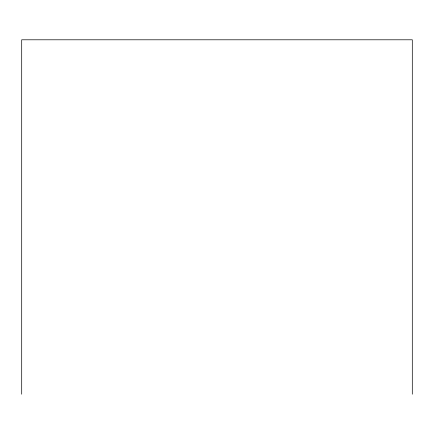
<?xml version="1.0" encoding="UTF-8"?>
<svg xmlns="http://www.w3.org/2000/svg" width="434" height="434" viewBox="0 0 434 434"><rect width="100%" height="100%" fill="white"/><g stroke="black" fill="none" stroke-linecap="round" stroke-linejoin="round"><path stroke-width="0.65" d="M412.3 394.208L412.3 39.792L21.7 39.792L21.7 394.208"/></g></svg>
